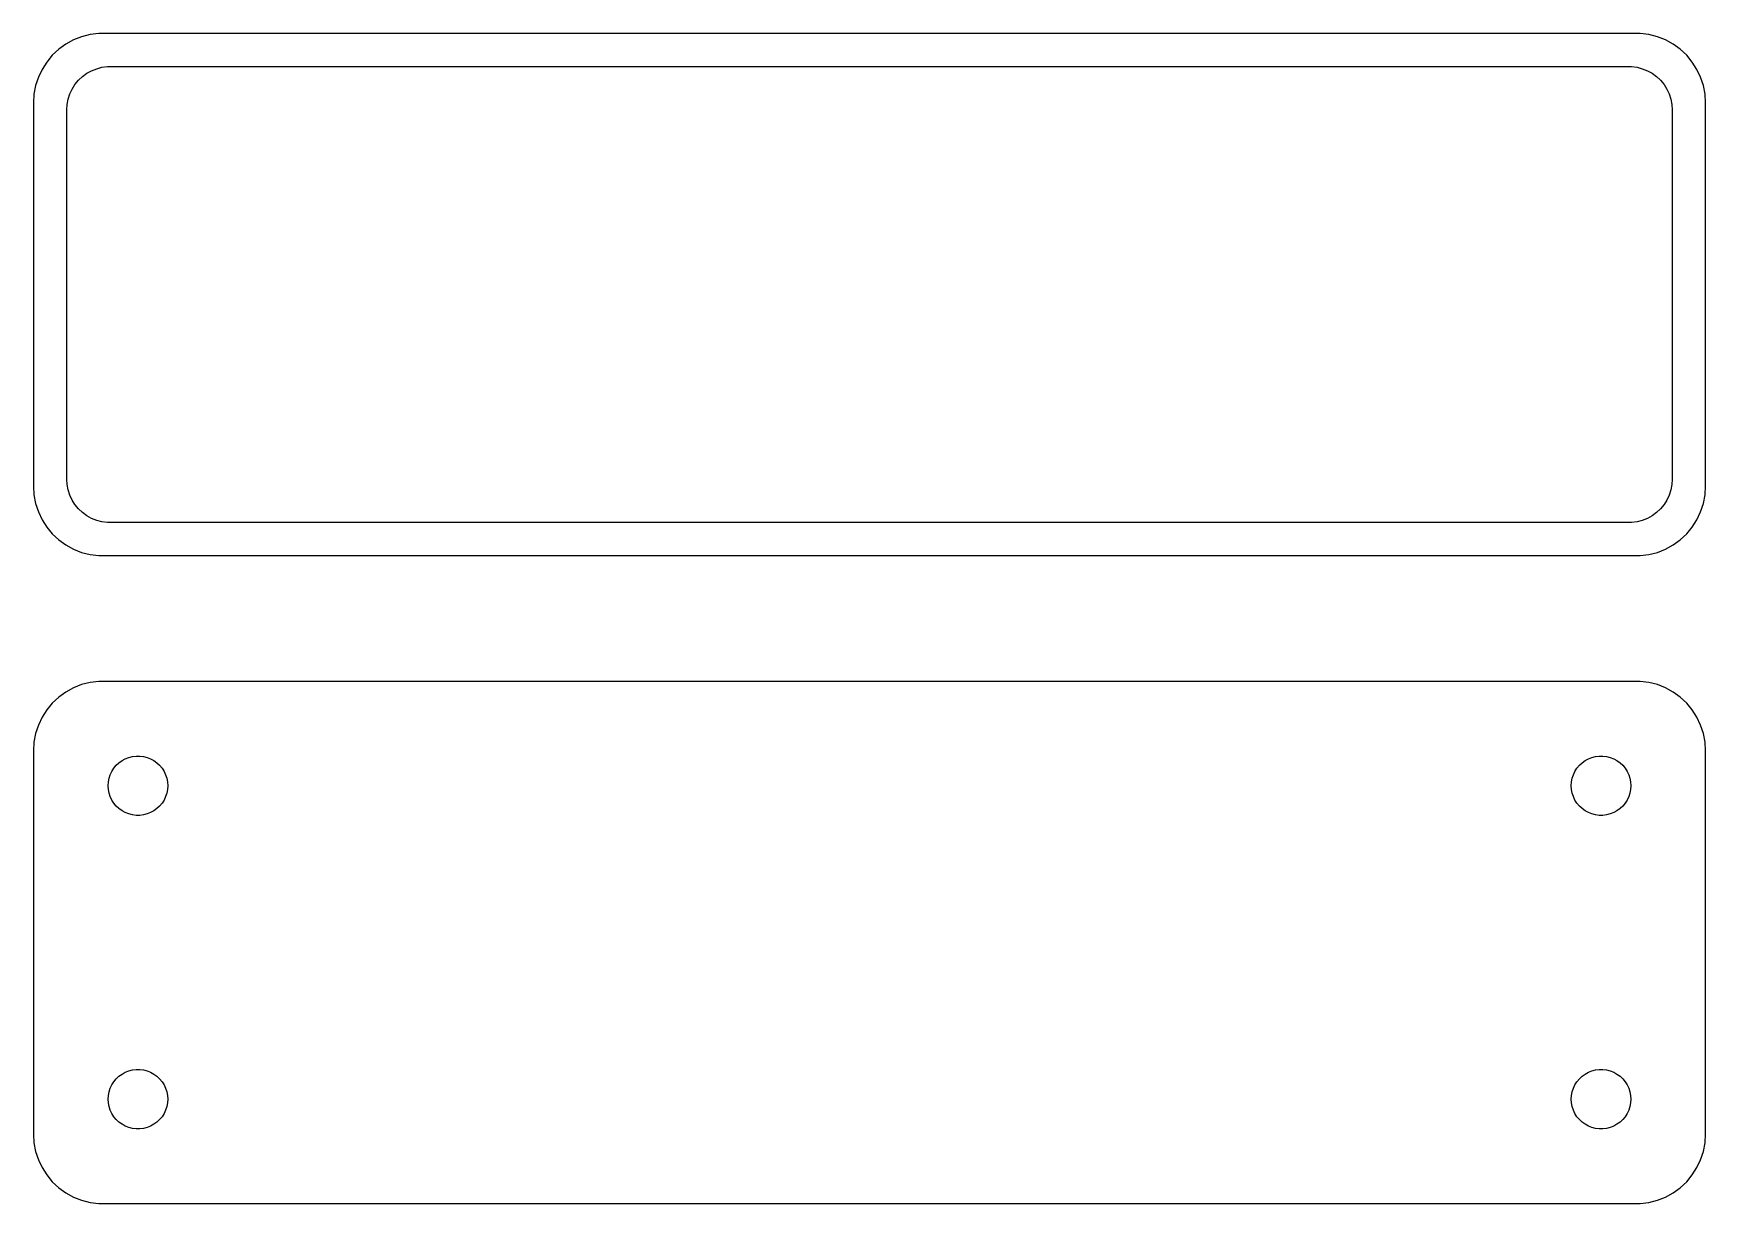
# Model space of a CAD drawing. Header units: metres. Extents: x -60 to 60, y 74 to 158.
import ezdxf

# ---------------------------------------------------------------- set-up
doc = ezdxf.new("R2010")
doc.units = ezdxf.units.M

msp = doc.modelspace()

# ---------------------------------------------------------------- linework, layer by layer
for p, q in [((-57.6791, 157.472), (-58.1871, 157.103)), ((-57.1289, 157.774), (-57.6791, 157.472)), ((-56.5451, 158.005), (-57.1289, 157.774)), ((-55.9369, 158.161), (-56.5451, 158.005)), ((-55.3139, 158.24), (-55.9369, 158.161)), ((55.3139, 158.24), (-55.3139, 158.24)), ((55.9369, 158.161), (55.3139, 158.24)), ((56.5451, 158.005), (55.9369, 158.161)), ((57.1289, 157.774), (56.5451, 158.005)), ((57.6791, 157.472), (57.1289, 157.774)), ((58.1871, 157.103), (57.6791, 157.472)), ((-59.0451, 156.189), (-59.3815, 155.659)), ((-58.6448, 156.673), (-59.0451, 156.189)), ((-58.1871, 157.103), (-58.6448, 156.673)), ((58.6448, 156.673), (58.1871, 157.103)), ((59.0451, 156.189), (58.6448, 156.673)), ((59.3815, 155.659), (59.0451, 156.189)), ((-59.6489, 155.091), (-59.8429, 154.493)), ((-59.3815, 155.659), (-59.6489, 155.091)), ((-57.0184, 154.58), (-56.7692, 154.881)), ((-56.7692, 154.881), (-56.4842, 155.149)), ((-56.4842, 155.149), (-56.168, 155.378)), ((-56.168, 155.378), (-55.8254, 155.567)), ((-55.8254, 155.567), (-55.4619, 155.711)), ((-55.4619, 155.711), (-55.0833, 155.808)), ((-55.0833, 155.808), (-54.6954, 155.857)), ((-54.6954, 155.857), (54.6954, 155.857)), ((54.6954, 155.857), (55.0833, 155.808)), ((55.0833, 155.808), (55.4619, 155.711)), ((55.4619, 155.711), (55.8254, 155.567)), ((55.8254, 155.567), (56.168, 155.378)), ((56.168, 155.378), (56.4842, 155.149)), ((56.4842, 155.149), (56.7692, 154.881)), ((56.7692, 154.881), (57.0184, 154.58)), ((59.6489, 155.091), (59.3815, 155.659)), ((59.8429, 154.493), (59.6489, 155.091)), ((-59.9606, 153.877), (-60, 153.25)), ((-59.8429, 154.493), (-59.9606, 153.877)), ((-57.5151, 153.524), (-57.3943, 153.896)), ((-57.3943, 153.896), (-57.2279, 154.25)), ((-57.2279, 154.25), (-57.0184, 154.58)), ((57.0184, 154.58), (57.2279, 154.25)), ((57.2279, 154.25), (57.3943, 153.896)), ((57.3943, 153.896), (57.5151, 153.524)), ((59.9606, 153.877), (59.8429, 154.493)), ((60, 153.25), (59.9606, 153.877)), ((-60, 153.25), (-60, 125.75)), ((-57.6129, 152.75), (-57.5884, 153.14)), ((-57.6129, 126.25), (-57.6129, 152.75)), ((-57.5884, 153.14), (-57.5151, 153.524)), ((57.5151, 153.524), (57.5884, 153.14)), ((57.5884, 153.14), (57.6129, 152.75)), ((57.6129, 152.75), (57.6129, 126.25)), ((60, 125.75), (60, 153.25)), ((-57.5884, 125.86), (-57.6129, 126.25)), ((57.6129, 126.25), (57.5884, 125.86)), ((-60, 125.75), (-59.9606, 125.123)), ((-59.9606, 125.123), (-59.8429, 124.507)), ((-57.5151, 125.476), (-57.5884, 125.86)), ((-57.3943, 125.104), (-57.5151, 125.476)), ((-57.2279, 124.75), (-57.3943, 125.104)), ((57.3943, 125.104), (57.2279, 124.75)), ((57.5151, 125.476), (57.3943, 125.104)), ((57.5884, 125.86), (57.5151, 125.476)), ((59.8429, 124.507), (59.9606, 125.123)), ((59.9606, 125.123), (60, 125.75)), ((-59.8429, 124.507), (-59.6489, 123.909)), ((-59.6489, 123.909), (-59.3815, 123.341)), ((-57.0184, 124.42), (-57.2279, 124.75)), ((-56.7692, 124.119), (-57.0184, 124.42)), ((-56.4842, 123.851), (-56.7692, 124.119)), ((-56.168, 123.622), (-56.4842, 123.851)), ((-55.8254, 123.433), (-56.168, 123.622)), ((56.168, 123.622), (55.8254, 123.433)), ((56.4842, 123.851), (56.168, 123.622)), ((56.7692, 124.119), (56.4842, 123.851)), ((57.0184, 124.42), (56.7692, 124.119)), ((57.2279, 124.75), (57.0184, 124.42)), ((59.3815, 123.341), (59.6489, 123.909)), ((59.6489, 123.909), (59.8429, 124.507)), ((-59.3815, 123.341), (-59.0451, 122.811)), ((-59.0451, 122.811), (-58.6448, 122.327)), ((-55.4619, 123.289), (-55.8254, 123.433)), ((-55.0833, 123.192), (-55.4619, 123.289)), ((-54.6954, 123.143), (-55.0833, 123.192)), ((54.6954, 123.143), (-54.6954, 123.143)), ((55.0833, 123.192), (54.6954, 123.143)), ((55.4619, 123.289), (55.0833, 123.192)), ((55.8254, 123.433), (55.4619, 123.289)), ((58.6448, 122.327), (59.0451, 122.811)), ((59.0451, 122.811), (59.3815, 123.341)), ((-58.6448, 122.327), (-58.1871, 121.897)), ((-58.1871, 121.897), (-57.6791, 121.528)), ((-57.6791, 121.528), (-57.1289, 121.226)), ((-57.1289, 121.226), (-56.5451, 120.995)), ((56.5451, 120.995), (57.1289, 121.226)), ((57.1289, 121.226), (57.6791, 121.528)), ((57.6791, 121.528), (58.1871, 121.897)), ((58.1871, 121.897), (58.6448, 122.327)), ((-56.5451, 120.995), (-55.9369, 120.839)), ((-55.9369, 120.839), (-55.3139, 120.76)), ((-55.3139, 120.76), (55.3139, 120.76)), ((55.3139, 120.76), (55.9369, 120.839)), ((55.9369, 120.839), (56.5451, 120.995)), ((-55.9369, 111.661), (-56.5451, 111.505)), ((-55.3139, 111.74), (-55.9369, 111.661)), ((55.3139, 111.74), (-55.3139, 111.74)), ((55.9369, 111.661), (55.3139, 111.74)), ((56.5451, 111.505), (55.9369, 111.661)), ((-58.1871, 110.603), (-58.6448, 110.173)), ((-57.6791, 110.972), (-58.1871, 110.603)), ((-57.1289, 111.274), (-57.6791, 110.972)), ((-56.5451, 111.505), (-57.1289, 111.274)), ((57.1289, 111.274), (56.5451, 111.505)), ((57.6791, 110.972), (57.1289, 111.274)), ((58.1871, 110.603), (57.6791, 110.972)), ((58.6448, 110.173), (58.1871, 110.603)), ((-59.0451, 109.689), (-59.3815, 109.159)), ((-58.6448, 110.173), (-59.0451, 109.689)), ((59.0451, 109.689), (58.6448, 110.173)), ((59.3815, 109.159), (59.0451, 109.689)), ((-59.6489, 108.591), (-59.8429, 107.993)), ((-59.3815, 109.159), (-59.6489, 108.591)), ((59.6489, 108.591), (59.3815, 109.159)), ((59.8429, 107.993), (59.6489, 108.591)), ((-59.9606, 107.377), (-60, 106.75)), ((-59.8429, 107.993), (-59.9606, 107.377)), ((59.9606, 107.377), (59.8429, 107.993)), ((60, 106.75), (59.9606, 107.377)), ((-60, 106.75), (-60, 79.25)), ((-54.2275, 105.505), (-54.0565, 105.712)), ((-54.0565, 105.712), (-53.8611, 105.895)), ((-53.8611, 105.895), (-53.6441, 106.053)), ((-53.6441, 106.053), (-53.4092, 106.182)), ((-53.4092, 106.182), (-53.1598, 106.281)), ((-53.1598, 106.281), (-52.9001, 106.347)), ((-52.9001, 106.347), (-52.6341, 106.381)), ((-52.6341, 106.381), (-52.3659, 106.381)), ((-52.3659, 106.381), (-52.0999, 106.347)), ((-52.0999, 106.347), (-51.8401, 106.281)), ((-51.8401, 106.281), (-51.5908, 106.182)), ((-51.5908, 106.182), (-51.3559, 106.053)), ((-51.3559, 106.053), (-51.1389, 105.895)), ((-51.1389, 105.895), (-50.9434, 105.712)), ((-50.9434, 105.712), (-50.7725, 105.505)), ((50.7725, 105.505), (50.9434, 105.712)), ((50.9434, 105.712), (51.1389, 105.895)), ((51.1389, 105.895), (51.3559, 106.053)), ((51.3559, 106.053), (51.5908, 106.182)), ((51.5908, 106.182), (51.8401, 106.281)), ((51.8401, 106.281), (52.0999, 106.347)), ((52.0999, 106.347), (52.3659, 106.381)), ((52.3659, 106.381), (52.6341, 106.381)), ((52.6341, 106.381), (52.9001, 106.347)), ((52.9001, 106.347), (53.1598, 106.281)), ((53.1598, 106.281), (53.4092, 106.182)), ((53.4092, 106.182), (53.6441, 106.053)), ((53.6441, 106.053), (53.8611, 105.895)), ((53.8611, 105.895), (54.0565, 105.712)), ((54.0565, 105.712), (54.2275, 105.505)), ((60, 79.25), (60, 106.75)), ((-54.6353, 104.25), (-54.6185, 104.518)), ((-54.6185, 104.518), (-54.5682, 104.781)), ((-54.5682, 104.781), (-54.4853, 105.036)), ((-54.4853, 105.036), (-54.3712, 105.279)), ((-54.3712, 105.279), (-54.2275, 105.505)), ((-50.7725, 105.505), (-50.6288, 105.279)), ((-50.6288, 105.279), (-50.5146, 105.036)), ((-50.5146, 105.036), (-50.4318, 104.781)), ((-50.4318, 104.781), (-50.3815, 104.518)), ((-50.3815, 104.518), (-50.3647, 104.25)), ((50.3647, 104.25), (50.3815, 104.518)), ((50.3815, 104.518), (50.4318, 104.781)), ((50.4318, 104.781), (50.5146, 105.036)), ((50.5146, 105.036), (50.6288, 105.279)), ((50.6288, 105.279), (50.7725, 105.505)), ((54.2275, 105.505), (54.3712, 105.279)), ((54.3712, 105.279), (54.4853, 105.036)), ((54.4853, 105.036), (54.5682, 104.781)), ((54.5682, 104.781), (54.6185, 104.518)), ((54.6185, 104.518), (54.6353, 104.25)), ((-54.6185, 103.982), (-54.6353, 104.25)), ((-54.5682, 103.719), (-54.6185, 103.982)), ((-54.4853, 103.464), (-54.5682, 103.719)), ((-54.3712, 103.221), (-54.4853, 103.464)), ((-54.2275, 102.995), (-54.3712, 103.221)), ((-50.6288, 103.221), (-50.7725, 102.995)), ((-50.5146, 103.464), (-50.6288, 103.221)), ((-50.4318, 103.719), (-50.5146, 103.464)), ((-50.3815, 103.982), (-50.4318, 103.719)), ((-50.3647, 104.25), (-50.3815, 103.982)), ((50.3815, 103.982), (50.3647, 104.25)), ((50.4318, 103.719), (50.3815, 103.982)), ((50.5146, 103.464), (50.4318, 103.719)), ((50.6288, 103.221), (50.5146, 103.464)), ((50.7725, 102.995), (50.6288, 103.221)), ((54.3712, 103.221), (54.2275, 102.995)), ((54.4853, 103.464), (54.3712, 103.221)), ((54.5682, 103.719), (54.4853, 103.464)), ((54.6185, 103.982), (54.5682, 103.719)), ((54.6353, 104.25), (54.6185, 103.982)), ((-54.0565, 102.788), (-54.2275, 102.995)), ((-53.8611, 102.605), (-54.0565, 102.788)), ((-53.6441, 102.447), (-53.8611, 102.605)), ((-53.4092, 102.318), (-53.6441, 102.447)), ((-53.1598, 102.219), (-53.4092, 102.318)), ((-52.9001, 102.153), (-53.1598, 102.219)), ((-52.6341, 102.119), (-52.9001, 102.153)), ((-52.3659, 102.119), (-52.6341, 102.119)), ((-52.0999, 102.153), (-52.3659, 102.119)), ((-51.8401, 102.219), (-52.0999, 102.153)), ((-51.5908, 102.318), (-51.8401, 102.219)), ((-51.3559, 102.447), (-51.5908, 102.318)), ((-51.1389, 102.605), (-51.3559, 102.447)), ((-50.9434, 102.788), (-51.1389, 102.605)), ((-50.7725, 102.995), (-50.9434, 102.788)), ((50.9434, 102.788), (50.7725, 102.995)), ((51.1389, 102.605), (50.9434, 102.788)), ((51.3559, 102.447), (51.1389, 102.605)), ((51.5908, 102.318), (51.3559, 102.447)), ((51.8401, 102.219), (51.5908, 102.318)), ((52.0999, 102.153), (51.8401, 102.219)), ((52.3659, 102.119), (52.0999, 102.153)), ((52.6341, 102.119), (52.3659, 102.119)), ((52.9001, 102.153), (52.6341, 102.119)), ((53.1598, 102.219), (52.9001, 102.153)), ((53.4092, 102.318), (53.1598, 102.219)), ((53.6441, 102.447), (53.4092, 102.318)), ((53.8611, 102.605), (53.6441, 102.447)), ((54.0565, 102.788), (53.8611, 102.605)), ((54.2275, 102.995), (54.0565, 102.788)), ((-54.3712, 82.7787), (-54.2275, 83.0051)), ((-54.2275, 83.0051), (-54.0565, 83.2117)), ((-54.0565, 83.2117), (-53.8611, 83.3953)), ((-53.8611, 83.3953), (-53.6441, 83.5529)), ((-53.6441, 83.5529), (-53.4092, 83.6821)), ((-53.4092, 83.6821), (-53.1598, 83.7808)), ((-53.1598, 83.7808), (-52.9001, 83.8475)), ((-52.9001, 83.8475), (-52.6341, 83.8811)), ((-52.6341, 83.8811), (-52.3659, 83.8811)), ((-52.3659, 83.8811), (-52.0999, 83.8475)), ((-52.0999, 83.8475), (-51.8401, 83.7808)), ((-51.8401, 83.7808), (-51.5908, 83.6821)), ((-51.5908, 83.6821), (-51.3559, 83.5529)), ((-51.3559, 83.5529), (-51.1389, 83.3953)), ((-51.1389, 83.3953), (-50.9434, 83.2117)), ((-50.9434, 83.2117), (-50.7725, 83.0051)), ((-50.7725, 83.0051), (-50.6288, 82.7787)), ((50.6288, 82.7787), (50.7725, 83.0051)), ((50.7725, 83.0051), (50.9434, 83.2117)), ((50.9434, 83.2117), (51.1389, 83.3953)), ((51.1389, 83.3953), (51.3559, 83.5529)), ((51.3559, 83.5529), (51.5908, 83.6821)), ((51.5908, 83.6821), (51.8401, 83.7808)), ((51.8401, 83.7808), (52.0999, 83.8475)), ((52.0999, 83.8475), (52.3659, 83.8811)), ((52.3659, 83.8811), (52.6341, 83.8811)), ((52.6341, 83.8811), (52.9001, 83.8475)), ((52.9001, 83.8475), (53.1598, 83.7808)), ((53.1598, 83.7808), (53.4092, 83.6821)), ((53.4092, 83.6821), (53.6441, 83.5529)), ((53.6441, 83.5529), (53.8611, 83.3953)), ((53.8611, 83.3953), (54.0565, 83.2117)), ((54.0565, 83.2117), (54.2275, 83.0051)), ((54.2275, 83.0051), (54.3712, 82.7787)), ((-54.6353, 81.75), (-54.6185, 82.0176)), ((-54.6185, 81.4824), (-54.6353, 81.75)), ((-54.6185, 82.0176), (-54.5682, 82.281)), ((-54.5682, 82.281), (-54.4853, 82.5361)), ((-54.4853, 82.5361), (-54.3712, 82.7787)), ((-50.6288, 82.7787), (-50.5146, 82.5361)), ((-50.5146, 82.5361), (-50.4318, 82.281)), ((-50.4318, 82.281), (-50.3815, 82.0176)), ((-50.3815, 82.0176), (-50.3647, 81.75)), ((-50.3647, 81.75), (-50.3815, 81.4824)), ((50.3647, 81.75), (50.3815, 82.0176)), ((50.3815, 81.4824), (50.3647, 81.75)), ((50.3815, 82.0176), (50.4318, 82.281)), ((50.4318, 82.281), (50.5146, 82.5361)), ((50.5146, 82.5361), (50.6288, 82.7787)), ((54.3712, 82.7787), (54.4853, 82.5361)), ((54.4853, 82.5361), (54.5682, 82.281)), ((54.5682, 82.281), (54.6185, 82.0176)), ((54.6185, 82.0176), (54.6353, 81.75)), ((54.6353, 81.75), (54.6185, 81.4824)), ((-54.5682, 81.219), (-54.6185, 81.4824)), ((-54.4853, 80.964), (-54.5682, 81.219)), ((-54.3712, 80.7213), (-54.4853, 80.964)), ((-54.2275, 80.4949), (-54.3712, 80.7213)), ((-54.0565, 80.2883), (-54.2275, 80.4949)), ((-50.7725, 80.4949), (-50.9434, 80.2883)), ((-50.6288, 80.7213), (-50.7725, 80.4949)), ((-50.5146, 80.964), (-50.6288, 80.7213)), ((-50.4318, 81.219), (-50.5146, 80.964)), ((-50.3815, 81.4824), (-50.4318, 81.219)), ((50.4318, 81.219), (50.3815, 81.4824)), ((50.5146, 80.964), (50.4318, 81.219)), ((50.6288, 80.7213), (50.5146, 80.964)), ((50.7725, 80.4949), (50.6288, 80.7213)), ((50.9434, 80.2883), (50.7725, 80.4949)), ((54.2275, 80.4949), (54.0565, 80.2883)), ((54.3712, 80.7213), (54.2275, 80.4949)), ((54.4853, 80.964), (54.3712, 80.7213)), ((54.5682, 81.219), (54.4853, 80.964)), ((54.6185, 81.4824), (54.5682, 81.219)), ((-60, 79.25), (-59.9606, 78.6233)), ((-53.8611, 80.1047), (-54.0565, 80.2883)), ((-53.6441, 79.9471), (-53.8611, 80.1047)), ((-53.4092, 79.8179), (-53.6441, 79.9471)), ((-53.1598, 79.7192), (-53.4092, 79.8179)), ((-52.9001, 79.6525), (-53.1598, 79.7192)), ((-52.6341, 79.6189), (-52.9001, 79.6525)), ((-52.3659, 79.6189), (-52.6341, 79.6189)), ((-52.0999, 79.6525), (-52.3659, 79.6189)), ((-51.8401, 79.7192), (-52.0999, 79.6525)), ((-51.5908, 79.8179), (-51.8401, 79.7192)), ((-51.3559, 79.9471), (-51.5908, 79.8179)), ((-51.1389, 80.1047), (-51.3559, 79.9471)), ((-50.9434, 80.2883), (-51.1389, 80.1047)), ((51.1389, 80.1047), (50.9434, 80.2883)), ((51.3559, 79.9471), (51.1389, 80.1047)), ((51.5908, 79.8179), (51.3559, 79.9471)), ((51.8401, 79.7192), (51.5908, 79.8179)), ((52.0999, 79.6525), (51.8401, 79.7192)), ((52.3659, 79.6189), (52.0999, 79.6525)), ((52.6341, 79.6189), (52.3659, 79.6189)), ((52.9001, 79.6525), (52.6341, 79.6189)), ((53.1598, 79.7192), (52.9001, 79.6525)), ((53.4092, 79.8179), (53.1598, 79.7192)), ((53.6441, 79.9471), (53.4092, 79.8179)), ((53.8611, 80.1047), (53.6441, 79.9471)), ((54.0565, 80.2883), (53.8611, 80.1047)), ((59.9606, 78.6233), (60, 79.25)), ((-59.9606, 78.6233), (-59.8429, 78.0066)), ((-59.8429, 78.0066), (-59.6489, 77.4094)), ((59.6489, 77.4094), (59.8429, 78.0066)), ((59.8429, 78.0066), (59.9606, 78.6233)), ((-59.6489, 77.4094), (-59.3815, 76.8412)), ((-59.3815, 76.8412), (-59.0451, 76.3111)), ((59.0451, 76.3111), (59.3815, 76.8412)), ((59.3815, 76.8412), (59.6489, 77.4094)), ((-59.0451, 76.3111), (-58.6448, 75.8273)), ((-58.6448, 75.8273), (-58.1871, 75.3974)), ((58.1871, 75.3974), (58.6448, 75.8273)), ((58.6448, 75.8273), (59.0451, 76.3111)), ((-58.1871, 75.3974), (-57.6791, 75.0284)), ((-57.6791, 75.0284), (-57.1289, 74.7259)), ((-57.1289, 74.7259), (-56.5451, 74.4947)), ((-56.5451, 74.4947), (-55.9369, 74.3386)), ((55.9369, 74.3386), (56.5451, 74.4947)), ((56.5451, 74.4947), (57.1289, 74.7259)), ((57.1289, 74.7259), (57.6791, 75.0284)), ((57.6791, 75.0284), (58.1871, 75.3974)), ((-55.9369, 74.3386), (-55.3139, 74.2599)), ((-55.3139, 74.2599), (55.3139, 74.2599)), ((55.3139, 74.2599), (55.9369, 74.3386))]:
    msp.add_line(p, q)

doc.saveas('drawing.dxf')
